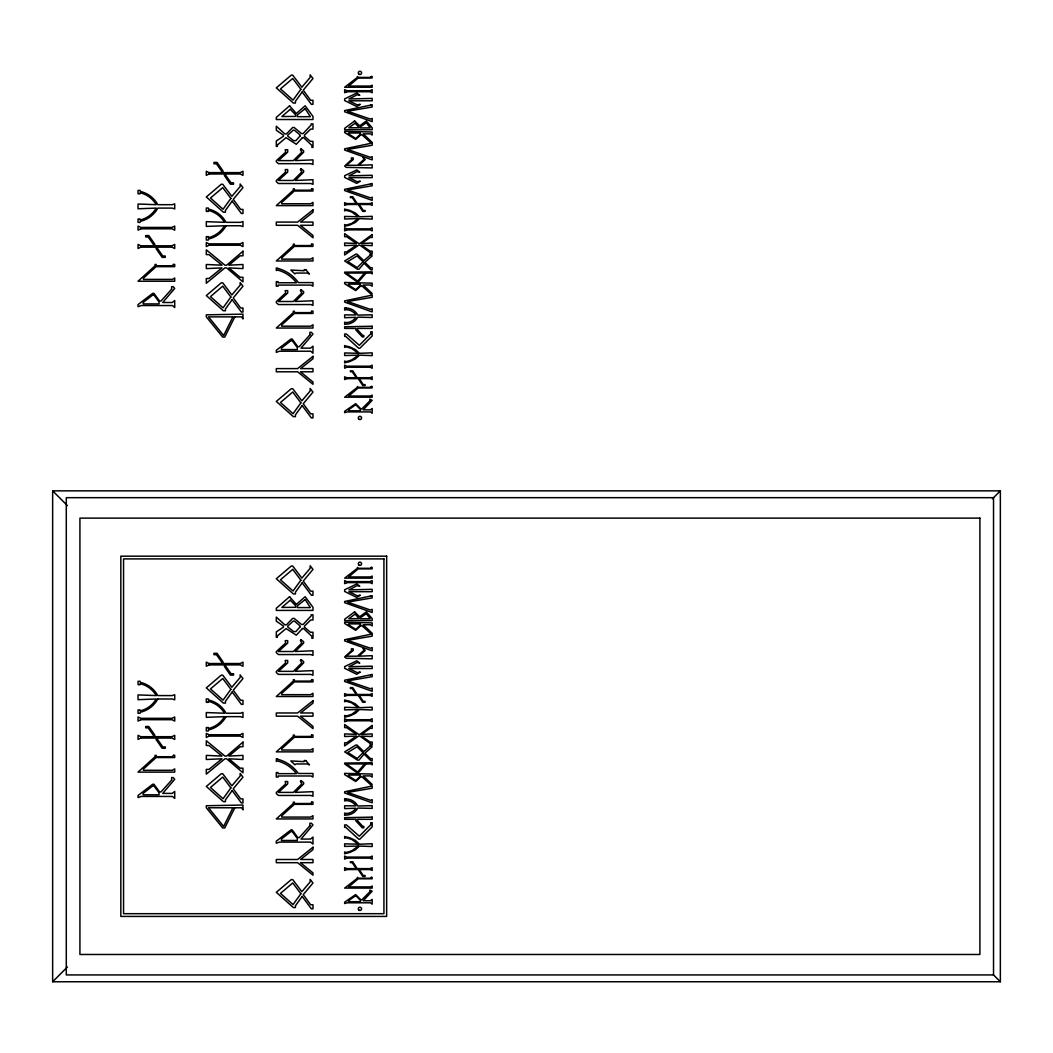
<?xml version="1.0" encoding="UTF-8"?>
<svg xmlns="http://www.w3.org/2000/svg" width="1053" height="1053" viewBox="0 0 1053 1053"><rect width="100%" height="100%" fill="white"/><g stroke="black" fill="none" stroke-linecap="round" stroke-linejoin="round"><path stroke-width="1.5" d="M156.318 210.521L157.845 208.099L172.244 208.099L174.719 208.955L174.719 203.848L172.244 204.69L157.845 204.69L156.318 202.281A26.443 26.443 0 0 0 140.391 191.462L140.049 190.396L138.048 190.396L138.048 193.805L140.049 193.805L140.049 192.778A25.127 25.127 0 0 1 156.239 204.69L138.048 204.019L138.048 208.784L156.239 208.099A25.127 25.127 0 0 1 140.049 220.024L140.049 218.998L138.048 218.998L138.048 222.407L140.049 222.407L140.391 221.327A26.443 26.443 0 0 0 156.305 210.521M52.65 981.751L1000.35 981.751L1000.35 490.856L52.65 490.856L52.65 981.751L67.418 966.983M992.4 498.806L1000.35 490.856M993.532 974.933L66.286 974.933L66.286 497.674L993.532 497.674L993.532 974.933L1000.35 981.751M277.9 268.423L276.307 267.936L276.307 270.582L277.452 270.002A34.723 34.723 0 0 1 296.446 282.757L278.084 282.757L278.084 281.664L276.307 281.664L276.307 286.179L278.084 286.179L278.084 285.087L311.017 285.087L312.978 286.192L312.978 282.599L298.407 282.599L297.736 281.743A36.289 36.289 0 0 0 277.9 268.436M52.65 490.856L67.418 505.624M232.95 316.874L223.631 335.525L208.494 316.874L232.95 316.874M234.832 316.874L224.75 337.078L222.696 337.078L206.309 316.874L206.309 314.834L242.967 314.149L242.967 318.941L241.611 316.874L234.832 316.874M232.95 807.769L223.631 826.421L208.494 807.769L232.95 807.769M234.832 807.769L224.75 827.974L222.696 827.974L206.309 807.769L206.309 805.729L242.967 805.045L242.967 809.836L241.611 807.769L234.832 807.769M226.092 225.75L224.565 228.172A26.443 26.443 0 0 1 208.652 238.978L208.31 240.058L206.309 240.058L206.309 236.649L208.31 236.649L208.31 237.675A25.127 25.127 0 0 0 224.5 225.75L206.309 226.434L206.309 221.656L224.5 222.341A25.127 25.127 0 0 0 208.31 210.429L208.31 211.442L206.309 211.442L206.309 208.033L208.31 208.033L208.652 209.113A26.443 26.443 0 0 1 224.565 219.932L226.092 222.341L240.505 222.341L242.967 221.485L242.967 226.606L240.505 225.75L226.092 225.75M157.845 698.995L156.318 701.416A26.443 26.443 0 0 1 140.391 712.223L140.049 713.302L138.048 713.302L138.048 709.893L140.049 709.893L140.049 710.92A25.127 25.127 0 0 0 156.239 698.995L138.048 699.679L138.048 694.914L156.239 695.585A25.127 25.127 0 0 0 140.049 683.673L140.049 684.7L138.048 684.7L138.048 681.291L140.049 681.291L140.391 682.37A26.443 26.443 0 0 1 156.305 693.177L157.845 695.585L172.244 695.585L174.719 694.743L174.719 699.85L172.244 698.995L157.845 698.995M226.092 716.645L224.565 719.067A26.443 26.443 0 0 1 208.652 729.874L208.31 730.953L206.309 730.953L206.309 727.544L208.31 727.544L208.31 728.571A25.127 25.127 0 0 0 224.5 716.645L206.309 717.33L206.309 712.552L224.5 713.236A25.127 25.127 0 0 0 208.31 701.324L208.31 702.338L206.309 702.338L206.309 698.929L208.31 698.929L208.652 700.008A26.443 26.443 0 0 1 224.565 710.828L226.092 713.236L240.505 713.236L242.967 712.381L242.967 717.501L240.505 716.645L226.092 716.645M300.882 89.294L293.05 100.114L280.467 88.9L292.734 78.462L300.882 89.294M302.172 91.966L295.432 101.285L295.432 103.062L293.366 103.062L276.307 87.847L291.286 75.118L292.721 75.118L301.842 87.241L310.148 77.422L310.148 74.855L312.978 78.527L303.238 90.176L310.622 100.272L312.978 100.272L312.978 104.339L311.359 104.339L302.172 91.966M230.883 198.425L223.052 209.244L210.468 198.03L222.736 187.605L230.883 198.425M232.173 201.11L225.421 210.429L225.421 212.193L223.368 212.193L206.309 196.977L221.288 184.249L222.723 184.249L231.844 196.371L240.15 186.552L240.15 183.985L242.967 187.671L233.239 199.307L240.624 209.415L242.967 209.415L242.967 213.483L241.361 213.483L232.173 201.11M230.883 297.012L223.052 307.831L210.468 296.604L222.736 286.179L230.883 297.012M232.173 299.684L225.421 309.003L225.421 310.767L223.368 310.767L206.309 295.564L221.288 282.823L222.723 282.823L231.844 294.945L240.15 285.139L240.15 282.573L242.967 286.245L233.239 297.894L240.624 307.989L242.967 307.989L242.967 312.057L241.361 312.057L232.173 299.684M300.882 402.878L293.05 413.697L280.467 402.483L292.734 392.045L300.882 402.878M302.172 405.55L295.432 414.869L295.432 416.646L293.366 416.646L276.307 401.43L291.286 388.702L292.721 388.702L301.842 400.824L310.148 391.005L310.148 388.439L312.978 392.111L303.238 403.76L310.622 413.855L312.978 413.855L312.978 417.923L311.359 417.923L302.172 405.55M300.882 580.19L293.05 591.009L280.467 579.795L292.734 569.357L300.882 580.19M302.172 582.862L295.432 592.181L295.432 593.958L293.366 593.958L276.307 578.742L291.286 566.014L292.721 566.014L301.842 578.136L310.148 568.317L310.148 565.751L312.978 569.423L303.238 581.072L310.622 591.167L312.978 591.167L312.978 595.235L311.359 595.235L302.172 582.862M230.883 689.32L223.052 700.14L210.468 688.925L222.736 678.501L230.883 689.32M232.173 692.005L225.421 701.324L225.421 703.088L223.368 703.088L206.309 687.872L221.288 675.144L222.723 675.144L231.844 687.267L240.15 677.448L240.15 674.881L242.967 678.566L233.239 690.202L240.624 700.311L242.967 700.311L242.967 704.378L241.361 704.378L232.173 692.005M230.883 787.907L223.052 798.727L210.468 787.499L222.736 777.075L230.883 787.907M232.173 790.579L225.421 799.898L225.421 801.662L223.368 801.662L206.309 786.459L221.288 773.718L222.723 773.718L231.844 785.841L240.15 776.035L240.15 773.468L242.967 777.14L233.239 788.789L240.624 798.885L242.967 798.885L242.967 802.952L241.361 802.952L232.173 790.579M300.882 893.773L293.05 904.593L280.467 893.378L292.734 882.94L300.882 893.773M302.172 896.445L295.432 905.764L295.432 907.541L293.366 907.541L276.307 892.325L291.286 879.597L292.721 879.597L301.842 891.72L310.148 881.901L310.148 879.334L312.978 883.006L303.238 894.655L310.622 904.751L312.978 904.751L312.978 908.818L311.359 908.818L302.172 896.445M173.508 264.421L172.468 265.83L156.134 265.83L156.134 264.435L155.041 264.435L155.041 265.83L138.048 281.23L174.719 281.23L174.719 277.979L172.468 279.4L143.445 279.4L143.445 278.124L156.081 266.659L174.719 266.659L174.719 264.421L173.508 264.421M311.767 188.79L310.727 190.198L294.379 190.198L294.379 188.816L293.3 188.816L293.3 190.198L276.307 205.611L312.978 205.611L312.978 202.36L310.727 203.769L281.704 203.769L281.704 202.492L294.34 191.027L312.978 191.027L312.978 188.79L311.767 188.79M311.767 244.151L310.727 245.56L294.379 245.56L294.379 244.178L293.3 244.178L293.3 245.56L276.307 260.973L312.978 260.973L312.978 257.709L310.727 259.13L281.704 259.13L281.704 257.853L294.34 246.389L312.978 246.389L312.978 244.151L311.767 244.151M311.767 311.214L310.727 312.623L294.379 312.623L294.379 311.24L293.3 311.24L293.3 312.623L276.307 328.036L312.978 328.036L312.978 324.772L310.727 326.193L281.704 326.193L281.704 324.916L294.34 313.452L312.978 313.452L312.978 311.214L311.767 311.214M173.508 755.317L172.468 756.725L156.134 756.725L156.134 755.33L155.041 755.33L155.041 756.725L138.048 772.125L174.719 772.125L174.719 768.874L172.468 770.296L143.445 770.296L143.445 769.019L156.081 757.555L174.719 757.555L174.719 755.317L173.508 755.317M311.767 679.685L310.727 681.094L294.379 681.094L294.379 679.711L293.3 679.711L293.3 681.094L276.307 696.507L312.978 696.507L312.978 693.256L310.727 694.664L281.704 694.664L281.704 693.387L294.34 681.923L312.978 681.923L312.978 679.685L311.767 679.685M311.767 735.047L310.727 736.455L294.379 736.455L294.379 735.073L293.3 735.073L293.3 736.455L276.307 751.868L312.978 751.868L312.978 748.604L310.727 750.026L281.704 750.026L281.704 748.749L294.34 737.284L312.978 737.284L312.978 735.047L311.767 735.047M311.767 802.11L310.727 803.518L294.379 803.518L294.379 802.136L293.3 802.136L293.3 803.518L276.307 818.931L312.978 818.931L312.978 815.667L310.727 817.089L281.704 817.089L281.704 815.812L294.34 804.347L312.978 804.347L312.978 802.11L311.767 802.11M301.079 148.881L300.395 149.776L301.816 152.132L293.313 160.609L278.479 160.609L287.693 152.158L287.693 149.723L285.218 149.723L285.639 152.158L276.307 160.727L276.307 161.78L278.413 163.663L310.819 163.663L312.978 164.492L312.978 159.872L295.274 160.609L303.659 152.132L303.659 150.869L301.079 148.881M301.079 168.743L300.395 169.625L301.816 171.981L293.313 180.458L278.479 180.458L287.693 172.008L287.693 169.572L285.218 169.572L285.639 172.008L276.307 180.576L276.307 181.642L278.413 183.512L310.819 183.512L312.978 184.354L312.978 179.721L295.274 180.458L303.659 171.981L303.659 170.718L301.079 168.743M301.079 289.772L300.395 290.667L301.816 293.01L293.313 301.5L278.479 301.5L287.693 293.037L287.693 290.615L285.218 290.615L285.639 293.037L276.307 301.619L276.307 302.672L278.413 304.554L310.819 304.554L312.978 305.383L312.978 300.763L295.274 301.5L303.659 293.01L303.659 291.747L301.079 289.772M301.079 639.776L300.395 640.672L301.816 643.028L293.313 651.504L278.479 651.504L287.693 643.054L287.693 640.619L285.218 640.619L285.639 643.054L276.307 651.623L276.307 652.676L278.413 654.558L310.819 654.558L312.978 655.387L312.978 650.767L295.274 651.504L303.659 643.028L303.659 641.751L301.079 639.776M301.079 659.639L300.395 660.521L301.816 662.877L293.313 671.353L278.479 671.353L287.693 662.903L287.693 660.468L285.218 660.468L285.639 662.903L276.307 671.472L276.307 672.538L278.413 674.407L310.819 674.407L312.978 675.249L312.978 670.616L295.274 671.353L303.659 662.877L303.659 661.613L301.079 659.639M301.079 780.668L300.395 781.563L301.816 783.906L293.313 792.396L278.479 792.396L287.693 783.932L287.693 781.51L285.218 781.51L285.639 783.932L276.307 792.514L276.307 793.567L278.413 795.449L310.819 795.449L312.978 796.279L312.978 791.659L295.274 792.396L303.659 783.906L303.659 782.642L301.079 780.668M363.246 157.384L363.798 159.582L357.415 165.295L346.292 165.295L353.203 159.595L353.203 157.95L351.347 157.95L351.663 159.595L344.66 166.098L346.24 167.361L372.17 167.927L372.17 164.808L358.889 165.295L365.18 159.582L363.246 157.384M363.246 648.279L363.798 650.464L357.415 656.19L346.292 656.19L353.203 650.491L353.203 648.845L351.347 648.845L351.663 650.491L344.66 656.993L346.24 658.257L372.17 658.823L372.17 655.69L358.889 656.19L365.18 650.464L363.246 648.279M371.261 76.514L370.485 77.409L358.231 77.409L357.401 76.527L357.401 77.409L344.66 87.241L372.17 87.241L372.17 85.161L370.485 86.056L348.714 86.056L358.191 77.948L372.17 77.948L372.17 76.514L371.261 76.514M371.261 386.464L370.485 387.359L358.231 387.359L357.401 386.477L357.401 387.359L344.66 397.192L372.17 397.192L372.17 395.112L370.485 396.02L348.714 396.02L358.191 387.899L372.17 387.899L372.17 386.464L371.261 386.464M371.261 567.409L370.485 568.304L358.231 568.304L357.401 567.422L357.401 568.304L344.66 578.136L372.17 578.136L372.17 576.057L370.485 576.952L348.714 576.952L358.191 568.831L372.17 568.831L372.17 567.409L371.261 567.409M371.261 877.36L370.485 878.255L358.231 878.255L357.401 877.373L357.401 878.255L344.66 888.087L372.17 888.087L372.17 886.007L370.485 886.902L348.714 886.902L358.191 878.794L372.17 878.794L372.17 877.36L371.261 877.36M364.654 273.043L357.665 281.098L346.305 273.043L364.654 273.043M366.062 273.043L358.494 281.77L356.967 281.77L344.66 273.043L344.66 272.161L372.17 271.858L372.17 273.938L371.143 273.043L366.062 273.043M364.654 763.938L357.665 771.994L346.305 763.938L364.654 763.938M366.062 763.938L358.494 772.665L356.967 772.665L344.66 763.938L344.66 763.056L372.17 762.754L372.17 764.833L371.143 763.938L366.062 763.938M358.31 218.629L351.584 223.539L346.174 225.092L344.66 224.539L344.66 226.382L346.424 225.803A25.404 25.404 0 0 0 349.899 224.973L355.322 222.446L359.507 218.629L372.17 219.09L372.17 216.326L359.507 216.786L355.322 212.969L349.899 210.442A25.404 25.404 0 0 0 346.424 209.613L344.66 209.034L344.66 210.876L346.174 210.324L351.584 211.877L358.31 216.786L344.66 216.418L344.66 218.998L358.31 218.629M358.31 355.164L351.584 360.06L346.174 361.613L344.66 361.061L344.66 362.916L346.424 362.324A25.404 25.404 0 0 0 349.899 361.508L355.322 358.981L359.507 355.164L372.17 355.624L372.17 352.847L359.507 353.308L355.322 349.491L349.899 346.964A25.404 25.404 0 0 0 346.424 346.147L344.66 345.555L344.66 347.411L346.174 346.858L351.584 348.411L358.31 353.308L344.66 352.939L344.66 355.532L358.31 355.164M358.31 709.525L351.584 714.434L346.174 715.987L344.66 715.435L344.66 717.277L346.424 716.698A25.404 25.404 0 0 0 349.899 715.869L355.322 713.342L359.507 709.525L372.17 709.985L372.17 707.221L359.507 707.682L355.322 703.865L349.899 701.337A25.404 25.404 0 0 0 346.424 700.508L344.66 699.929L344.66 701.772L346.174 701.219L351.584 702.772L358.31 707.682L344.66 707.313L344.66 709.893L358.31 709.525M358.31 846.059L351.584 850.956L346.174 852.509L344.66 851.956L344.66 853.812L346.424 853.22A25.404 25.404 0 0 0 349.899 852.404L355.322 849.876L359.507 846.059L372.17 846.52L372.17 843.743L359.507 844.203L355.322 840.386L349.899 837.859A25.404 25.404 0 0 0 346.424 837.043L344.66 836.451L344.66 838.306L346.174 837.754L351.584 839.307L358.31 844.203L344.66 843.835L344.66 846.428L358.31 846.059M299.934 136.113L295.854 140.681L293.642 140.681L287.772 136.113L287.772 135.153L293.247 130.164L294.34 130.164L299.934 134.85L299.934 136.113M299.934 627.009L295.854 631.576L293.642 631.576L287.772 627.009L287.772 626.048L293.247 621.046L294.34 621.046L299.934 625.745L299.934 627.009M171.639 289.206L161.03 301.013L159.556 301.013L153.935 293.353L152.724 293.353L138.048 304.607L138.048 306.673L141.247 305.541L172.468 305.541L174.719 307.529L174.719 300.539L172.284 302.501L162.767 302.501L174.719 288.377L173.113 286.666L171.639 286.666L171.639 289.206M309.898 334.88L299.289 346.674L297.815 346.674L292.194 339.027L290.983 339.027L276.307 350.267L276.307 352.334L279.506 351.215L310.727 351.215L312.978 353.189L312.978 346.2L310.543 348.161L301.026 348.161L312.978 334.038L311.372 332.327L309.898 332.327L309.898 334.88M171.639 780.102L161.03 791.909L159.556 791.909L153.935 784.248L152.724 784.248L138.048 795.502L138.048 797.569L141.247 796.437L172.468 796.437L174.719 798.424L174.719 791.435L172.284 793.396L162.767 793.396L174.719 779.273L173.113 777.562L171.639 777.562L171.639 780.102M309.898 825.776L299.289 837.569L297.815 837.569L292.194 829.909L290.983 829.909L276.307 841.163L276.307 843.229L279.506 842.11L310.727 842.11L312.978 844.085L312.978 837.096L310.543 839.057L301.026 839.057L312.978 824.933L311.372 823.222L309.898 823.222L309.898 825.776M360.416 134.218L355.782 138.483L348.504 133.889L348.504 132.994L360.416 132.994L360.416 134.218M360.797 134.758L355.664 139.417L344.66 132.573L344.66 131.322L372.17 132.007L372.17 135.047L370.34 133.849L363.206 133.849L372.17 142.431L370.419 142.431L361.903 134.758L360.797 134.758M360.416 285.376L355.782 289.641L348.504 285.047L348.504 284.152L360.416 284.152L360.416 285.376M360.797 285.916L355.664 290.575L344.66 283.731L344.66 282.48L372.17 283.165L372.17 286.205L370.34 285.008L363.206 285.008L372.17 293.59L370.419 293.59L361.903 285.916L360.797 285.916M360.416 625.113L355.782 629.378L348.504 624.784L348.504 623.889L360.416 623.889L360.416 625.113M360.797 625.653L355.664 630.313L344.66 623.468L344.66 622.218L372.17 622.902L372.17 625.943L370.34 624.745L363.206 624.745L372.17 633.327L370.419 633.327L361.903 625.653L360.797 625.653M360.416 776.272L355.782 780.536L348.504 775.943L348.504 775.047L360.416 775.047L360.416 776.272M360.797 776.811L355.664 781.471L344.66 774.626L344.66 773.376L372.17 774.06L372.17 777.101L370.34 775.903L363.206 775.903L372.17 784.485L370.419 784.485L361.903 776.811L360.797 776.811M302.448 137.614L296.314 144.287L286.047 137.653L277.36 145.011L277.36 146.406L276.307 146.406L276.307 140.957L283.441 136.245L283.441 135.153L276.307 130.269L276.307 126.215L284.784 133.902L286.455 133.902L292.681 127.505L294.156 127.505L301.487 133.56L303.172 133.56L311.161 124.965L311.161 123.872L312.978 123.872L312.978 129.098L310.701 129.098L304.462 135.192L304.462 136.285L310.424 141.352L312.978 141.352L312.978 147.407L311.885 147.407L311.885 145.446L303.54 137.614L302.448 137.614M302.448 628.509L296.314 635.183L286.047 628.549L277.36 635.907L277.36 637.302L276.307 637.302L276.307 631.853L283.441 627.14L283.441 626.048L276.307 621.152L276.307 617.111L284.784 624.798L286.455 624.798L292.681 618.401L294.156 618.401L301.487 624.455L303.172 624.455L311.161 615.86L311.161 614.768L312.978 614.768L312.978 619.993L310.701 619.993L304.462 626.087L304.462 627.18L310.424 632.248L312.978 632.248L312.978 638.302L311.885 638.302L311.885 636.341L303.54 628.509L302.448 628.509M370.774 333.814L359.323 345.305L346.437 334.025L344.66 334.025L344.66 336.407L345.7 336.407L358.718 348.28L359.81 348.28L372.17 335.986L372.17 331.787L370.774 331.787L370.774 333.814M370.774 824.71L359.323 836.2L346.437 824.92L344.66 824.92L344.66 827.303L345.7 827.303L358.718 839.175L359.81 839.175L372.17 826.881L372.17 822.683L370.774 822.683L370.774 824.71M140.773 228.804L138.048 230.173L138.048 226.079L140.773 227.435L171.994 227.435L174.719 226.079L174.719 230.173L171.994 228.804L140.773 228.804M209.034 173.995L206.309 175.351L206.309 171.257L209.034 172.626L221.709 172.626L221.709 171.257L216.431 163.781L213.943 163.781L213.943 162.412L217.063 162.412L223.052 171.047L223.052 172.626L240.242 172.626L242.967 171.257L242.967 175.351L240.242 173.995L225.763 173.995L225.763 175.351L231.041 182.84L233.542 182.84L233.542 184.209L230.41 184.209L224.421 175.575L224.421 173.995L209.034 173.995M140.773 247.165L138.048 248.521L138.048 244.428L140.773 245.797L153.448 245.797L153.448 244.428L148.17 236.951L145.683 236.951L145.683 235.582L148.802 235.582L154.804 244.217L154.804 245.797L171.994 245.797L174.719 244.428L174.719 248.521L171.994 247.165L157.516 247.165L157.516 248.521L162.794 256.011L165.282 256.011L165.282 257.38L162.149 257.38L156.16 248.745L156.16 247.165L140.773 247.165M346.713 91.729L344.66 92.756L344.66 89.676L346.713 90.703L370.116 90.703L372.17 89.676L372.17 92.756L370.116 91.729L346.713 91.729M209.034 245.217L206.309 246.573L206.309 242.493L209.034 243.848L240.242 243.848L242.967 242.493L242.967 246.573L240.242 245.217L209.034 245.217M346.713 229.87L344.66 230.897L344.66 227.83L346.713 228.843L370.116 228.843L372.17 227.83L372.17 230.897L370.116 229.87L346.713 229.87M346.713 367.221L344.66 368.247L344.66 365.18L346.713 366.194L370.116 366.194L372.17 365.18L372.17 368.247L370.116 367.221L346.713 367.221M369.853 400.877L361.903 408.854L360.797 408.854L355.664 403.681L344.66 411.275L344.66 412.671L347.056 411.907L370.485 411.907L372.17 413.25L372.17 408.525L370.34 409.854L363.206 409.854L372.17 400.311L369.853 399.166L369.853 400.877M140.773 719.699L138.048 721.068L138.048 716.975L140.773 718.33L171.994 718.33L174.719 716.975L174.719 721.068L171.994 719.699L140.773 719.699M209.034 664.891L206.309 666.246L206.309 662.153L209.034 663.522L221.709 663.522L221.709 662.153L216.431 654.676L213.943 654.676L213.943 653.308L217.063 653.308L223.052 661.942L223.052 663.522L240.242 663.522L242.967 662.153L242.967 666.246L240.242 664.891L225.763 664.891L225.763 666.246L231.041 673.736L233.542 673.736L233.542 675.105L230.41 675.105L224.421 666.47L224.421 664.891L209.034 664.891M140.773 738.061L138.048 739.417L138.048 735.323L140.773 736.692L153.448 736.692L153.448 735.323L148.17 727.847L145.683 727.847L145.683 726.478L148.802 726.478L154.804 735.112L154.804 736.692L171.994 736.692L174.719 735.323L174.719 739.417L171.994 738.061L157.516 738.061L157.516 739.417L162.794 746.906L165.282 746.906L165.282 748.275L162.149 748.275L156.16 739.64L156.16 738.061L140.773 738.061M346.713 582.625L344.66 583.652L344.66 580.572L346.713 581.598L370.116 581.598L372.17 580.572L372.17 583.652L370.116 582.625L346.713 582.625M209.034 736.113L206.309 737.469L206.309 733.388L209.034 734.744L240.242 734.744L242.967 733.388L242.967 737.469L240.242 736.113L209.034 736.113M346.713 720.765L344.66 721.792L344.66 718.725L346.713 719.739L370.116 719.739L372.17 718.725L372.17 721.792L370.116 720.765L346.713 720.765M346.713 858.116L344.66 859.143L344.66 856.076L346.713 857.089L370.116 857.089L372.17 856.076L372.17 859.143L370.116 858.116L346.713 858.116M369.853 891.773L361.903 899.749L360.797 899.749L355.664 894.576L344.66 902.171L344.66 903.553L347.056 902.803L370.485 902.803L372.17 904.145L372.17 899.42L370.34 900.749L363.206 900.749L372.17 891.207L369.853 890.061L369.853 891.773M363.101 261.776L357.217 267.607L347.78 261.552L356.993 255.918L363.101 261.776M364.075 263.211L359.007 269.199L357.454 269.199L344.66 260.986L355.901 254.115L356.98 254.115L363.825 260.657L370.051 255.352L370.051 253.97L372.17 255.958L364.864 262.25L370.406 267.699L372.17 267.699L372.17 269.897L370.959 269.897L364.075 263.211M363.101 752.671L357.217 758.502L347.78 752.447L356.993 746.814L363.101 752.671M364.075 754.106L359.007 760.095L357.454 760.095L344.66 751.881L355.901 745.011L356.98 745.011L363.825 751.552L370.051 746.248L370.051 744.866L372.17 746.853L364.864 753.145L370.406 758.594L372.17 758.594L372.17 760.792L370.959 760.792L364.075 754.106M346.713 204.493L344.66 205.414L344.66 202.663L346.713 203.584L356.217 203.584L352.255 197.609L350.386 197.609L350.386 196.687L352.729 196.687L357.23 203.584L370.116 203.584L372.17 202.663L372.17 205.414L370.116 204.493L359.257 204.493L363.219 210.468L365.088 210.468L365.088 211.39L362.745 211.39L358.257 204.493L346.713 204.493M346.713 378.646L344.66 379.567L344.66 376.803L346.713 377.724L356.217 377.724L352.255 371.748L350.386 371.748L350.386 370.827L352.729 370.827L357.23 377.724L370.116 377.724L372.17 376.803L372.17 379.567L370.116 378.646L359.257 378.646L363.219 384.621L365.088 384.621L365.088 385.53L362.745 385.53L358.257 378.646L346.713 378.646M346.713 695.388L344.66 696.309L344.66 693.558L346.713 694.48L356.217 694.48L352.255 688.504L350.386 688.504L350.386 687.583L352.729 687.583L357.23 694.48L370.116 694.48L372.17 693.558L372.17 696.309L370.116 695.388L359.257 695.388L363.219 701.364L365.088 701.364L365.088 702.285L362.745 702.285L358.257 695.388L346.713 695.388M346.713 869.541L344.66 870.462L344.66 867.698L346.713 868.62L356.217 868.62L352.255 862.644L350.386 862.644L350.386 861.723L352.729 861.723L357.23 868.62L370.116 868.62L372.17 867.698L372.17 870.462L370.116 869.541L359.257 869.541L363.219 875.504L365.088 875.504L365.088 876.425L362.745 876.425L358.257 869.541L346.713 869.541M289.575 105.8L276.307 117.396L276.307 119.515L312.978 119.515L312.978 116.409L305.159 105.8L296.327 113.513L289.575 105.8M289.575 596.696L276.307 608.292L276.307 610.411L312.978 610.411L312.978 607.305L305.159 596.696L296.327 604.409L289.575 596.696M290.273 109.288L281.849 116.541L295.669 116.422L295.669 114.882L290.273 109.288M290.273 600.184L281.849 607.436L295.669 607.318L295.669 605.778L290.273 600.184M242.967 251.219L226.671 265.185L224.881 265.185L206.309 249.851L206.309 254.615L208.981 254.615L221.999 265.185L206.309 264.5L206.309 268.594L221.999 267.91L208.981 278.479L206.309 278.479L206.309 283.244L224.881 267.91L226.671 267.91L242.967 281.875L242.967 277.281L240.123 277.281L228.896 267.91L242.967 268.594L242.967 264.5L228.896 265.185L240.123 255.813L242.967 255.813L242.967 251.219M242.967 742.115L226.671 756.08L224.881 756.08L206.309 740.746L206.309 745.511L208.981 745.511L221.999 756.08L206.309 755.396L206.309 759.489L221.999 758.805L208.981 769.374L206.309 769.374L206.309 774.139L224.881 758.805L226.671 758.805L242.967 772.77L242.967 768.177L240.123 768.177L228.896 758.805L242.967 759.489L242.967 755.396L228.896 756.08L240.123 746.709L242.967 746.709L242.967 742.115M305.186 108.643L297.394 114.882L297.394 116.686L310.345 116.686L305.186 108.643M305.186 599.539L297.394 605.778L297.394 607.581L310.345 607.581L305.186 599.539M312.978 209.837L297.617 222.078L276.307 222.078L276.307 225.289L297.617 225.289L312.978 237.741L312.978 235.464L300.421 225.289L312.978 225.289L312.978 222.078L300.592 222.078L312.978 212.206L312.978 209.837M312.978 356.348L297.617 368.603L276.307 368.603L276.307 371.801L297.617 371.801L312.978 384.266L312.978 381.989L300.421 371.801L312.978 371.801L312.978 368.603L300.592 368.603L312.978 358.731L312.978 356.348M312.978 700.719L297.617 712.973L276.307 712.973L276.307 716.172L297.617 716.172L312.978 728.637L312.978 726.359L300.421 716.172L312.978 716.172L312.978 712.973L300.592 712.973L312.978 703.101L312.978 700.719M312.978 847.244L297.617 859.498L276.307 859.498L276.307 862.697L297.617 862.697L312.978 875.161L312.978 872.884L300.421 862.697L312.978 862.697L312.978 859.498L300.592 859.498L312.978 849.626L312.978 847.244M152.869 294.893L143.169 302.448L143.169 303.909L159.056 303.909L159.056 301.908L153.909 294.893L152.869 294.893M291.128 340.553L281.427 348.109L281.427 349.57L297.315 349.57L297.315 347.569L292.168 340.553L291.128 340.553M152.869 785.788L143.169 793.343L143.169 794.804L159.056 794.804L159.056 792.804L153.909 785.788L152.869 785.788M291.128 831.449L281.427 839.004L281.427 840.465L297.315 840.465L297.315 838.464L292.168 831.449L291.128 831.449M354.611 120.963L344.66 128.348L344.66 129.703L372.17 129.703L372.17 127.729L366.299 120.963L359.678 125.886L354.611 120.963M354.611 611.859L344.66 619.243L344.66 620.599L372.17 620.599L372.17 618.624L366.299 611.859L359.678 616.782L354.611 611.859M355.137 123.188L348.819 127.808L359.191 127.729L355.137 123.188M355.137 614.083L348.819 618.703L359.191 618.624L355.137 614.083M372.17 234.543L359.942 243.454L358.599 243.454L344.66 233.674L344.66 236.714L346.674 236.714L356.44 243.454L344.66 243.019L344.66 245.625L356.44 245.191L346.674 251.917L344.66 251.917L344.66 254.971L358.599 245.191L359.942 245.191L372.17 254.089L372.17 251.154L370.024 251.154L361.613 245.191L372.17 245.625L372.17 243.019L361.613 243.454L370.024 237.478L372.17 237.478L372.17 234.543M372.17 725.438L359.942 734.349L358.599 734.349L344.66 724.569L344.66 727.61L346.674 727.61L356.44 734.349L344.66 733.915L344.66 736.521L356.44 736.086L346.674 742.813L344.66 742.813L344.66 745.866L358.599 736.086L359.942 736.086L372.17 744.984L372.17 742.049L370.024 742.049L361.613 736.086L372.17 736.521L372.17 733.915L361.613 734.349L370.024 728.373L372.17 728.373L372.17 725.438M355.782 404.721L348.504 409.814L348.504 410.802L360.416 410.802L360.416 409.446L355.782 404.721M355.782 895.616L348.504 900.71L348.504 901.697L360.416 901.697L360.416 900.341L355.782 895.616M366.326 122.767L360.481 126.755L360.481 127.9L370.195 127.9L366.326 122.767M366.326 613.662L360.481 617.65L360.481 618.795L370.195 618.795L366.326 613.662M360.047 104.379L356.743 106.55L344.66 100.561L344.66 98.85L356.809 93.059L359.784 95.296L357.23 94.691L348.977 98.969L372.17 98.429L372.17 100.798L348.885 100.798L357.217 104.866L360.047 104.379M360.047 181.234L356.743 183.406L344.66 177.417L344.66 175.706L356.809 169.915L359.784 172.152L357.23 171.547L348.977 175.825L372.17 175.285L372.17 177.654L348.885 177.654L357.217 181.721L360.047 181.234M360.047 595.274L356.743 597.446L344.66 591.457L344.66 589.746L356.809 583.954L359.784 586.192L357.23 585.586L348.977 589.864L372.17 589.325L372.17 591.694L348.885 591.694L357.217 595.761L360.047 595.274M360.047 672.13L356.743 674.302L344.66 668.313L344.66 666.602L356.809 660.81L359.784 663.048L357.23 662.442L348.977 666.72L372.17 666.18L372.17 668.55L348.885 668.55L357.217 672.617L360.047 672.13M370.603 105.155L344.66 110.565L344.66 111.789L372.17 121.621L372.17 118.449L370.34 119.081L347.516 111.223L372.17 107.011L372.17 104.695L370.603 105.155M370.603 143.392L344.66 148.815L344.66 150.039L372.17 159.872L372.17 156.686L370.34 157.318L347.516 149.473L372.17 145.261L372.17 142.932L370.603 143.392M370.603 183.92L344.66 189.329L344.66 190.554L372.17 200.386L372.17 197.214L370.34 197.846L347.516 189.988L372.17 185.776L372.17 183.446L370.603 183.92M370.603 295.445L344.66 300.868L344.66 302.093L372.17 311.925L372.17 308.74L370.34 309.371L347.516 301.527L372.17 297.315L372.17 294.985L370.603 295.445M370.603 596.051L344.66 601.46L344.66 602.685L372.17 612.517L372.17 609.345L370.34 609.977L347.516 602.119L372.17 597.907L372.17 595.59L370.603 596.051M370.603 634.288L344.66 639.711L344.66 640.922L372.17 650.767L372.17 647.582L370.34 648.214L347.516 640.369L372.17 636.157L372.17 633.827L370.603 634.288M370.603 674.815L344.66 680.225L344.66 681.449L372.17 691.281L372.17 688.109L370.34 688.741L347.516 680.883L372.17 676.671L372.17 674.341L370.603 674.815M370.603 786.341L344.66 791.764L344.66 792.975L372.17 802.82L372.17 799.635L370.34 800.267L347.516 792.422L372.17 788.21L372.17 785.88L370.603 786.341M372.17 326.259L344.66 326.772L344.66 328.418L355.888 328.418L355.888 330.01L362.324 336.934L363.811 336.934L363.811 335.473L362.719 335.473L357.48 329.707L357.48 328.418L372.17 328.418L372.17 326.259M372.17 817.154L344.66 817.668L344.66 819.313L355.888 819.313L355.888 820.892L362.324 827.829L363.811 827.829L363.811 826.368L362.719 826.368L357.48 820.603L357.48 819.313L372.17 819.313L372.17 817.154M305.765 269.66L304.159 269.66L304.159 270.753L290.812 270.042L294.879 273.859L295.972 273.069L307.529 273.069L309.477 274.03L305.765 269.66M346.134 307.831L344.66 307.831L344.66 310.069L346.134 309.674A11.675 11.675 0 0 1 355.875 314.965L344.66 314.886L344.66 317.716L355.861 317.335A11.662 11.662 0 0 1 346.134 322.6L344.66 322.218L344.66 324.442L346.134 324.179A13.255 13.255 0 0 0 357.796 317.164L372.17 317.493L372.17 314.794L357.796 315.11A13.255 13.255 0 0 0 346.134 308.095L346.134 307.831M979.895 518.129L79.923 518.129L79.923 954.479L979.895 954.479L979.895 518.129M386.648 556.181L120.832 556.181L120.832 916.426L386.648 916.426L386.648 556.181M383.924 558.906L123.556 558.906L123.556 913.688L383.924 913.688L383.924 558.906M277.452 758.831L276.307 758.831L276.307 761.477L277.452 760.898A34.723 34.723 0 0 1 296.446 773.652L278.084 773.652L278.084 772.56L276.307 772.56L276.307 777.075L278.084 777.075L278.084 775.982L311.017 775.982L312.978 777.088L312.978 773.494L298.407 773.494L297.736 772.639A36.289 36.289 0 0 0 277.9 759.331L277.452 758.831M305.765 760.556L304.159 760.556L304.159 761.648L290.812 760.937L294.879 764.754L295.972 763.965L307.529 763.965L309.477 764.926L305.765 760.556M346.134 798.727L344.66 798.727L344.66 800.964L346.134 800.57A11.675 11.675 0 0 1 355.875 805.861L344.66 805.782L344.66 808.612L355.861 808.23A11.662 11.662 0 0 1 346.134 813.495L344.66 813.113L344.66 815.338L346.134 815.075A13.255 13.255 0 0 0 357.796 808.059L372.17 808.388L372.17 805.69L357.796 806.006A13.255 13.255 0 0 0 346.134 798.99L346.134 798.727M359.112 74.302A1.632 1.632 0 0 0 361.561 72.881A1.632 1.632 0 0 0 359.112 71.472A1.632 1.632 0 0 0 359.112 74.302M359.112 419.344A1.632 1.632 0 0 0 361.561 417.923A1.632 1.632 0 0 0 359.112 416.514A1.632 1.632 0 0 0 359.112 419.344M359.112 565.198A1.632 1.632 0 0 0 361.561 563.776A1.632 1.632 0 0 0 359.112 562.368A1.632 1.632 0 0 0 359.112 565.198M359.112 910.24A1.632 1.632 0 0 0 361.561 908.818A1.632 1.632 0 0 0 359.112 907.41A1.632 1.632 0 0 0 359.112 910.24"/></g></svg>
